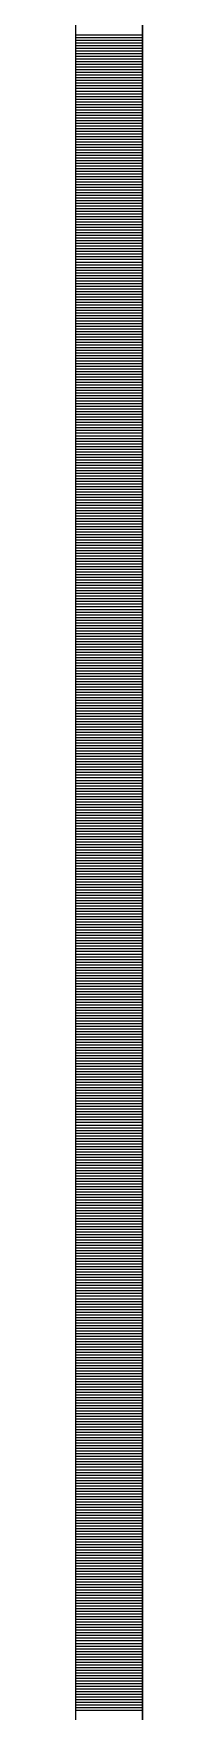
# Model space of a CAD drawing. Header units: millimetres. Extents: x -231292 to 573618, y -153144 to 564035.
# Drawn here: x 8548 to 8573, y 203142 to 203770 of the extents above; entities that cross this region are included whole.
import ezdxf

# ---------------------------------------------------------------- set-up
doc = ezdxf.new("R2010")
doc.units = ezdxf.units.MM
doc.layers.add('АР_Тонкая', color=250, linetype='Continuous', lineweight=5)
doc.layers.add('АР_Штриховка', color=250, linetype='Continuous', lineweight=0)

msp = doc.modelspace()

# ---------------------------------------------------------------- linework, layer by layer
at = {"layer": 'АР_Тонкая', "color": 18, "linetype": 'Continuous', "lineweight": 25, "true_color": 0x000000}
for p, q in [((8548.243, 263866.253), (8548.243, 187666.253)), ((8573.243, 263866.253), (8573.243, 187666.253)), ((8573.243, 187666.253), (8573.243, 263866.253))]:
    msp.add_line(p, q, dxfattribs=at)
at = {"layer": 'АР_Штриховка', "color": 18, "linetype": 'Continuous', "lineweight": 25, "true_color": 0x000000}
for p, q in [((8548.243, 203769.002), (8573.243, 203769.002)), ((8548.243, 203768.002), (8573.243, 203768.002)), ((8548.243, 203767.002), (8573.243, 203767.002)), ((8548.243, 203766.002), (8573.243, 203766.002)), ((8548.243, 203765.002), (8573.243, 203765.002)), ((8548.243, 203764.002), (8573.243, 203764.002)), ((8548.243, 203763.002), (8573.243, 203763.002)), ((8548.243, 203762.002), (8573.243, 203762.002)), ((8548.243, 203761.002), (8573.243, 203761.002)), ((8548.243, 203760.002), (8573.243, 203760.002)), ((8548.243, 203759.002), (8573.243, 203759.002)), ((8548.243, 203758.002), (8573.243, 203758.002)), ((8548.243, 203757.002), (8573.243, 203757.002)), ((8548.243, 203756.002), (8573.243, 203756.002)), ((8548.243, 203755.002), (8573.243, 203755.002)), ((8548.243, 203754.002), (8573.243, 203754.002)), ((8548.243, 203753.002), (8573.243, 203753.002)), ((8548.243, 203752.002), (8573.243, 203752.002)), ((8548.243, 203751.002), (8573.243, 203751.002)), ((8548.243, 203750.002), (8573.243, 203750.002)), ((8548.243, 203749.002), (8573.243, 203749.002)), ((8548.243, 203748.002), (8573.243, 203748.002)), ((8548.243, 203747.002), (8573.243, 203747.002)), ((8548.243, 203746.002), (8573.243, 203746.002)), ((8548.243, 203745.002), (8573.243, 203745.002)), ((8548.243, 203744.002), (8573.243, 203744.002)), ((8548.243, 203743.002), (8573.243, 203743.002)), ((8548.243, 203742.002), (8573.243, 203742.002)), ((8548.243, 203741.002), (8573.243, 203741.002)), ((8548.243, 203740.002), (8573.243, 203740.002)), ((8548.243, 203739.002), (8573.243, 203739.002)), ((8548.243, 203738.002), (8573.243, 203738.002)), ((8548.243, 203737.002), (8573.243, 203737.002)), ((8548.243, 203736.002), (8573.243, 203736.002)), ((8548.243, 203735.002), (8573.243, 203735.002)), ((8548.243, 203734.002), (8573.243, 203734.002)), ((8548.243, 203733.002), (8573.243, 203733.002)), ((8548.243, 203732.002), (8573.243, 203732.002)), ((8548.243, 203731.002), (8573.243, 203731.002)), ((8548.243, 203730.002), (8573.243, 203730.002)), ((8548.243, 203729.002), (8573.243, 203729.002)), ((8548.243, 203728.002), (8573.243, 203728.002)), ((8548.243, 203727.002), (8573.243, 203727.002)), ((8548.243, 203726.002), (8573.243, 203726.002)), ((8548.243, 203725.002), (8573.243, 203725.002)), ((8548.243, 203724.002), (8573.243, 203724.002)), ((8548.243, 203723.002), (8573.243, 203723.002)), ((8548.243, 203722.002), (8573.243, 203722.002)), ((8548.243, 203721.002), (8573.243, 203721.002)), ((8548.243, 203720.002), (8573.243, 203720.002)), ((8548.243, 203719.002), (8573.243, 203719.002)), ((8548.243, 203718.002), (8573.243, 203718.002)), ((8548.243, 203717.002), (8573.243, 203717.002)), ((8548.243, 203716.002), (8573.243, 203716.002)), ((8548.243, 203715.002), (8573.243, 203715.002)), ((8548.243, 203714.002), (8573.243, 203714.002)), ((8548.243, 203713.002), (8573.243, 203713.002)), ((8548.243, 203712.002), (8573.243, 203712.002)), ((8548.243, 203711.002), (8573.243, 203711.002)), ((8548.243, 203710.002), (8573.243, 203710.002)), ((8548.243, 203709.002), (8573.243, 203709.002)), ((8548.243, 203708.002), (8573.243, 203708.002)), ((8548.243, 203707.002), (8573.243, 203707.002)), ((8548.243, 203706.002), (8573.243, 203706.002)), ((8548.243, 203705.002), (8573.243, 203705.002)), ((8548.243, 203704.002), (8573.243, 203704.002)), ((8548.243, 203703.002), (8573.243, 203703.002)), ((8548.243, 203702.002), (8573.243, 203702.002)), ((8548.243, 203701.002), (8573.243, 203701.002)), ((8548.243, 203700.002), (8573.243, 203700.002)), ((8548.243, 203699.002), (8573.243, 203699.002)), ((8548.243, 203698.002), (8573.243, 203698.002)), ((8548.243, 203697.002), (8573.243, 203697.002)), ((8548.243, 203696.002), (8573.243, 203696.002)), ((8548.243, 203695.002), (8573.243, 203695.002)), ((8548.243, 203694.002), (8573.243, 203694.002)), ((8548.243, 203693.002), (8573.243, 203693.002)), ((8548.243, 203692.002), (8573.243, 203692.002)), ((8548.243, 203691.002), (8573.243, 203691.002)), ((8548.243, 203690.002), (8573.243, 203690.002)), ((8548.243, 203689.002), (8573.243, 203689.002)), ((8548.243, 203688.002), (8573.243, 203688.002)), ((8548.243, 203687.002), (8573.243, 203687.002)), ((8548.243, 203686.002), (8573.243, 203686.002)), ((8548.243, 203685.002), (8573.243, 203685.002)), ((8548.243, 203684.002), (8573.243, 203684.002)), ((8548.243, 203683.002), (8573.243, 203683.002)), ((8548.243, 203682.002), (8573.243, 203682.002)), ((8548.243, 203681.002), (8573.243, 203681.002)), ((8548.243, 203680.002), (8573.243, 203680.002)), ((8548.243, 203679.002), (8573.243, 203679.002)), ((8548.243, 203678.002), (8573.243, 203678.002)), ((8548.243, 203677.002), (8573.243, 203677.002)), ((8548.243, 203676.002), (8573.243, 203676.002)), ((8548.243, 203675.002), (8573.243, 203675.002)), ((8548.243, 203674.002), (8573.243, 203674.002)), ((8548.243, 203673.002), (8573.243, 203673.002)), ((8548.243, 203672.002), (8573.243, 203672.002)), ((8548.243, 203671.002), (8573.243, 203671.002)), ((8548.243, 203670.002), (8573.243, 203670.002)), ((8548.243, 203669.002), (8573.243, 203669.002)), ((8548.243, 203668.002), (8573.243, 203668.002)), ((8548.243, 203667.002), (8573.243, 203667.002)), ((8548.243, 203666.002), (8573.243, 203666.002)), ((8548.243, 203665.002), (8573.243, 203665.002)), ((8548.243, 203664.002), (8573.243, 203664.002)), ((8548.243, 203663.002), (8573.243, 203663.002)), ((8548.243, 203662.002), (8573.243, 203662.002)), ((8548.243, 203661.002), (8573.243, 203661.002)), ((8548.243, 203660.002), (8573.243, 203660.002)), ((8548.243, 203659.002), (8573.243, 203659.002)), ((8548.243, 203658.002), (8573.243, 203658.002)), ((8548.243, 203657.002), (8573.243, 203657.002)), ((8548.243, 203656.002), (8573.243, 203656.002)), ((8548.243, 203655.002), (8573.243, 203655.002)), ((8548.243, 203654.002), (8573.243, 203654.002)), ((8548.243, 203653.002), (8573.243, 203653.002)), ((8548.243, 203652.002), (8573.243, 203652.002)), ((8548.243, 203651.002), (8573.243, 203651.002)), ((8548.243, 203650.002), (8573.243, 203650.002)), ((8548.243, 203649.002), (8573.243, 203649.002)), ((8548.243, 203648.002), (8573.243, 203648.002)), ((8548.243, 203647.002), (8573.243, 203647.002)), ((8548.243, 203646.002), (8573.243, 203646.002)), ((8548.243, 203645.002), (8573.243, 203645.002)), ((8548.243, 203644.002), (8573.243, 203644.002)), ((8548.243, 203643.002), (8573.243, 203643.002)), ((8548.243, 203642.002), (8573.243, 203642.002)), ((8548.243, 203641.002), (8573.243, 203641.002)), ((8548.243, 203640.002), (8573.243, 203640.002)), ((8548.243, 203639.002), (8573.243, 203639.002)), ((8548.243, 203638.002), (8573.243, 203638.002)), ((8548.243, 203637.002), (8573.243, 203637.002)), ((8548.243, 203636.002), (8573.243, 203636.002)), ((8548.243, 203635.002), (8573.243, 203635.002)), ((8548.243, 203634.002), (8573.243, 203634.002)), ((8548.243, 203633.002), (8573.243, 203633.002)), ((8548.243, 203632.002), (8573.243, 203632.002)), ((8548.243, 203631.002), (8573.243, 203631.002)), ((8548.243, 203630.002), (8573.243, 203630.002)), ((8548.243, 203629.002), (8573.243, 203629.002)), ((8548.243, 203628.002), (8573.243, 203628.002)), ((8548.243, 203627.002), (8573.243, 203627.002)), ((8548.243, 203626.002), (8573.243, 203626.002)), ((8548.243, 203625.002), (8573.243, 203625.002)), ((8548.243, 203624.002), (8573.243, 203624.002)), ((8548.243, 203623.002), (8573.243, 203623.002)), ((8548.243, 203622.002), (8573.243, 203622.002)), ((8548.243, 203621.002), (8573.243, 203621.002)), ((8548.243, 203620.002), (8573.243, 203620.002)), ((8548.243, 203619.002), (8573.243, 203619.002)), ((8548.243, 203618.002), (8573.243, 203618.002)), ((8548.243, 203617.002), (8573.243, 203617.002)), ((8548.243, 203616.002), (8573.243, 203616.002)), ((8548.243, 203615.002), (8573.243, 203615.002)), ((8548.243, 203614.002), (8573.243, 203614.002)), ((8548.243, 203613.002), (8573.243, 203613.002)), ((8548.243, 203612.002), (8573.243, 203612.002)), ((8548.243, 203611.002), (8573.243, 203611.002)), ((8548.243, 203610.002), (8573.243, 203610.002)), ((8548.243, 203609.002), (8573.243, 203609.002)), ((8548.243, 203608.002), (8573.243, 203608.002)), ((8548.243, 203607.002), (8573.243, 203607.002)), ((8548.243, 203606.002), (8573.243, 203606.002)), ((8548.243, 203605.002), (8573.243, 203605.002)), ((8548.243, 203604.002), (8573.243, 203604.002)), ((8548.243, 203603.002), (8573.243, 203603.002)), ((8548.243, 203602.002), (8573.243, 203602.002)), ((8548.243, 203601.002), (8573.243, 203601.002)), ((8548.243, 203600.002), (8573.243, 203600.002)), ((8548.243, 203599.002), (8573.243, 203599.002)), ((8548.243, 203598.002), (8573.243, 203598.002)), ((8548.243, 203597.002), (8573.243, 203597.002)), ((8548.243, 203596.002), (8573.243, 203596.002)), ((8548.243, 203595.002), (8573.243, 203595.002)), ((8548.243, 203594.002), (8573.243, 203594.002)), ((8548.243, 203593.002), (8573.243, 203593.002)), ((8548.243, 203592.002), (8573.243, 203592.002)), ((8548.243, 203591.002), (8573.243, 203591.002)), ((8548.243, 203590.002), (8573.243, 203590.002)), ((8548.243, 203589.002), (8573.243, 203589.002)), ((8548.243, 203588.002), (8573.243, 203588.002)), ((8548.243, 203587.002), (8573.243, 203587.002)), ((8548.243, 203586.002), (8573.243, 203586.002)), ((8548.243, 203585.002), (8573.243, 203585.002)), ((8548.243, 203584.002), (8573.243, 203584.002)), ((8548.243, 203583.002), (8573.243, 203583.002)), ((8548.243, 203582.002), (8573.243, 203582.002)), ((8548.243, 203581.002), (8573.243, 203581.002)), ((8548.243, 203580.002), (8573.243, 203580.002)), ((8548.243, 203579.002), (8573.243, 203579.002)), ((8548.243, 203578.002), (8573.243, 203578.002)), ((8548.243, 203577.002), (8573.243, 203577.002)), ((8548.243, 203576.002), (8573.243, 203576.002)), ((8548.243, 203575.002), (8573.243, 203575.002)), ((8548.243, 203574.002), (8573.243, 203574.002)), ((8548.243, 203573.002), (8573.243, 203573.002)), ((8548.243, 203572.002), (8573.243, 203572.002)), ((8548.243, 203571.002), (8573.243, 203571.002)), ((8548.243, 203570.002), (8573.243, 203570.002)), ((8548.243, 203569.002), (8573.243, 203569.002)), ((8548.243, 203568.002), (8573.243, 203568.002)), ((8548.243, 203567.002), (8573.243, 203567.002)), ((8548.243, 203566.002), (8573.243, 203566.002)), ((8548.243, 203565.002), (8573.243, 203565.002)), ((8548.243, 203564.002), (8573.243, 203564.002)), ((8548.243, 203563.002), (8573.243, 203563.002)), ((8548.243, 203562.002), (8573.243, 203562.002)), ((8548.243, 203561.002), (8573.243, 203561.002)), ((8548.243, 203560.002), (8573.243, 203560.002)), ((8548.243, 203559.002), (8573.243, 203559.002)), ((8548.243, 203558.002), (8573.243, 203558.002)), ((8548.243, 203557.002), (8573.243, 203557.002)), ((8548.243, 203556.002), (8573.243, 203556.002)), ((8548.243, 203555.002), (8573.243, 203555.002)), ((8548.243, 203554.002), (8573.243, 203554.002)), ((8548.243, 203553.002), (8573.243, 203553.002)), ((8548.243, 203552.002), (8573.243, 203552.002)), ((8548.243, 203551.002), (8573.243, 203551.002)), ((8548.243, 203550.002), (8573.243, 203550.002)), ((8548.243, 203549.002), (8573.243, 203549.002)), ((8548.243, 203548.002), (8573.243, 203548.002)), ((8548.243, 203547.002), (8573.243, 203547.002)), ((8548.243, 203546.002), (8573.243, 203546.002)), ((8548.243, 203545.002), (8573.243, 203545.002)), ((8548.243, 203544.002), (8573.243, 203544.002)), ((8548.243, 203543.002), (8573.243, 203543.002)), ((8548.243, 203542.002), (8573.243, 203542.002)), ((8548.243, 203541.002), (8573.243, 203541.002)), ((8548.243, 203540.002), (8573.243, 203540.002)), ((8548.243, 203539.002), (8573.243, 203539.002)), ((8548.243, 203538.002), (8573.243, 203538.002)), ((8548.243, 203537.002), (8573.243, 203537.002)), ((8548.243, 203536.002), (8573.243, 203536.002)), ((8548.243, 203535.002), (8573.243, 203535.002)), ((8548.243, 203534.002), (8573.243, 203534.002)), ((8548.243, 203533.002), (8573.243, 203533.002)), ((8548.243, 203532.002), (8573.243, 203532.002)), ((8548.243, 203531.002), (8573.243, 203531.002)), ((8548.243, 203530.002), (8573.243, 203530.002)), ((8548.243, 203529.002), (8573.243, 203529.002)), ((8548.243, 203528.002), (8573.243, 203528.002)), ((8548.243, 203527.002), (8573.243, 203527.002)), ((8548.243, 203526.002), (8573.243, 203526.002)), ((8548.243, 203525.002), (8573.243, 203525.002)), ((8548.243, 203524.002), (8573.243, 203524.002)), ((8548.243, 203523.002), (8573.243, 203523.002)), ((8548.243, 203522.002), (8573.243, 203522.002)), ((8548.243, 203521.002), (8573.243, 203521.002)), ((8548.243, 203520.002), (8573.243, 203520.002)), ((8548.243, 203519.002), (8573.243, 203519.002)), ((8548.243, 203518.002), (8573.243, 203518.002)), ((8548.243, 203517.002), (8573.243, 203517.002)), ((8548.243, 203516.002), (8573.243, 203516.002)), ((8548.243, 203515.002), (8573.243, 203515.002)), ((8548.243, 203514.002), (8573.243, 203514.002)), ((8548.243, 203513.002), (8573.243, 203513.002)), ((8548.243, 203512.002), (8573.243, 203512.002)), ((8548.243, 203511.002), (8573.243, 203511.002)), ((8548.243, 203510.002), (8573.243, 203510.002)), ((8548.243, 203509.002), (8573.243, 203509.002)), ((8548.243, 203508.002), (8573.243, 203508.002)), ((8548.243, 203507.002), (8573.243, 203507.002)), ((8548.243, 203506.002), (8573.243, 203506.002)), ((8548.243, 203505.002), (8573.243, 203505.002)), ((8548.243, 203504.002), (8573.243, 203504.002)), ((8548.243, 203503.002), (8573.243, 203503.002)), ((8548.243, 203502.002), (8573.243, 203502.002)), ((8548.243, 203501.002), (8573.243, 203501.002)), ((8548.243, 203500.002), (8573.243, 203500.002)), ((8548.243, 203499.002), (8573.243, 203499.002)), ((8548.243, 203498.002), (8573.243, 203498.002)), ((8548.243, 203497.002), (8573.243, 203497.002)), ((8548.243, 203496.002), (8573.243, 203496.002)), ((8548.243, 203495.002), (8573.243, 203495.002)), ((8548.243, 203494.002), (8573.243, 203494.002)), ((8548.243, 203493.002), (8573.243, 203493.002)), ((8548.243, 203492.002), (8573.243, 203492.002)), ((8548.243, 203491.002), (8573.243, 203491.002)), ((8548.243, 203490.002), (8573.243, 203490.002)), ((8548.243, 203489.002), (8573.243, 203489.002)), ((8548.243, 203488.002), (8573.243, 203488.002)), ((8548.243, 203487.002), (8573.243, 203487.002)), ((8548.243, 203486.002), (8573.243, 203486.002)), ((8548.243, 203485.002), (8573.243, 203485.002)), ((8548.243, 203484.002), (8573.243, 203484.002)), ((8548.243, 203483.002), (8573.243, 203483.002)), ((8548.243, 203482.002), (8573.243, 203482.002)), ((8548.243, 203481.002), (8573.243, 203481.002)), ((8548.243, 203480.002), (8573.243, 203480.002)), ((8548.243, 203479.002), (8573.243, 203479.002)), ((8548.243, 203478.002), (8573.243, 203478.002)), ((8548.243, 203477.002), (8573.243, 203477.002)), ((8548.243, 203476.002), (8573.243, 203476.002)), ((8548.243, 203475.002), (8573.243, 203475.002)), ((8548.243, 203474.002), (8573.243, 203474.002)), ((8548.243, 203473.002), (8573.243, 203473.002)), ((8548.243, 203472.002), (8573.243, 203472.002)), ((8548.243, 203471.002), (8573.243, 203471.002)), ((8548.243, 203470.002), (8573.243, 203470.002)), ((8548.243, 203469.002), (8573.243, 203469.002)), ((8548.243, 203468.002), (8573.243, 203468.002)), ((8548.243, 203467.002), (8573.243, 203467.002)), ((8548.243, 203466.002), (8573.243, 203466.002)), ((8548.243, 203465.002), (8573.243, 203465.002)), ((8548.243, 203464.002), (8573.243, 203464.002)), ((8548.243, 203463.002), (8573.243, 203463.002)), ((8548.243, 203462.002), (8573.243, 203462.002)), ((8548.243, 203461.002), (8573.243, 203461.002)), ((8548.243, 203460.002), (8573.243, 203460.002)), ((8548.243, 203459.002), (8573.243, 203459.002)), ((8548.243, 203458.002), (8573.243, 203458.002)), ((8548.243, 203457.002), (8573.243, 203457.002)), ((8548.243, 203456.002), (8573.243, 203456.002)), ((8548.243, 203455.002), (8573.243, 203455.002)), ((8548.243, 203454.002), (8573.243, 203454.002)), ((8548.243, 203453.002), (8573.243, 203453.002)), ((8548.243, 203452.002), (8573.243, 203452.002)), ((8548.243, 203451.002), (8573.243, 203451.002)), ((8548.243, 203450.002), (8573.243, 203450.002)), ((8548.243, 203449.002), (8573.243, 203449.002)), ((8548.243, 203448.002), (8573.243, 203448.002)), ((8548.243, 203447.002), (8573.243, 203447.002)), ((8548.243, 203446.002), (8573.243, 203446.002)), ((8548.243, 203445.002), (8573.243, 203445.002)), ((8548.243, 203444.002), (8573.243, 203444.002)), ((8548.243, 203443.002), (8573.243, 203443.002)), ((8548.243, 203442.002), (8573.243, 203442.002)), ((8548.243, 203441.002), (8573.243, 203441.002)), ((8548.243, 203440.002), (8573.243, 203440.002)), ((8548.243, 203439.002), (8573.243, 203439.002)), ((8548.243, 203438.002), (8573.243, 203438.002)), ((8548.243, 203437.002), (8573.243, 203437.002)), ((8548.243, 203436.002), (8573.243, 203436.002)), ((8548.243, 203435.002), (8573.243, 203435.002)), ((8548.243, 203434.002), (8573.243, 203434.002)), ((8548.243, 203433.002), (8573.243, 203433.002)), ((8548.243, 203432.002), (8573.243, 203432.002)), ((8548.243, 203431.002), (8573.243, 203431.002)), ((8548.243, 203430.002), (8573.243, 203430.002)), ((8548.243, 203429.002), (8573.243, 203429.002)), ((8548.243, 203428.002), (8573.243, 203428.002)), ((8548.243, 203427.002), (8573.243, 203427.002)), ((8548.243, 203426.002), (8573.243, 203426.002)), ((8548.243, 203425.002), (8573.243, 203425.002)), ((8548.243, 203424.002), (8573.243, 203424.002)), ((8548.243, 203423.002), (8573.243, 203423.002)), ((8548.243, 203422.002), (8573.243, 203422.002)), ((8548.243, 203421.002), (8573.243, 203421.002)), ((8548.243, 203420.002), (8573.243, 203420.002)), ((8548.243, 203419.002), (8573.243, 203419.002)), ((8548.243, 203418.002), (8573.243, 203418.002)), ((8548.243, 203417.002), (8573.243, 203417.002)), ((8548.243, 203416.002), (8573.243, 203416.002)), ((8548.243, 203415.002), (8573.243, 203415.002)), ((8548.243, 203414.002), (8573.243, 203414.002)), ((8548.243, 203413.002), (8573.243, 203413.002)), ((8548.243, 203412.002), (8573.243, 203412.002)), ((8548.243, 203411.002), (8573.243, 203411.002)), ((8548.243, 203410.002), (8573.243, 203410.002)), ((8548.243, 203409.002), (8573.243, 203409.002)), ((8548.243, 203408.002), (8573.243, 203408.002)), ((8548.243, 203407.002), (8573.243, 203407.002)), ((8548.243, 203406.002), (8573.243, 203406.002)), ((8548.243, 203405.002), (8573.243, 203405.002)), ((8548.243, 203404.002), (8573.243, 203404.002)), ((8548.243, 203403.002), (8573.243, 203403.002)), ((8548.243, 203402.002), (8573.243, 203402.002)), ((8548.243, 203401.002), (8573.243, 203401.002)), ((8548.243, 203400.002), (8573.243, 203400.002)), ((8548.243, 203399.002), (8573.243, 203399.002)), ((8548.243, 203398.002), (8573.243, 203398.002)), ((8548.243, 203397.002), (8573.243, 203397.002)), ((8548.243, 203396.002), (8573.243, 203396.002)), ((8548.243, 203395.002), (8573.243, 203395.002)), ((8548.243, 203394.002), (8573.243, 203394.002)), ((8548.243, 203393.002), (8573.243, 203393.002)), ((8548.243, 203392.002), (8573.243, 203392.002)), ((8548.243, 203391.002), (8573.243, 203391.002)), ((8548.243, 203390.002), (8573.243, 203390.002)), ((8548.243, 203389.002), (8573.243, 203389.002)), ((8548.243, 203388.002), (8573.243, 203388.002)), ((8548.243, 203387.002), (8573.243, 203387.002)), ((8548.243, 203386.002), (8573.243, 203386.002)), ((8548.243, 203385.002), (8573.243, 203385.002)), ((8548.243, 203384.002), (8573.243, 203384.002)), ((8548.243, 203383.002), (8573.243, 203383.002)), ((8548.243, 203382.002), (8573.243, 203382.002)), ((8548.243, 203381.002), (8573.243, 203381.002)), ((8548.243, 203380.002), (8573.243, 203380.002)), ((8548.243, 203379.002), (8573.243, 203379.002)), ((8548.243, 203378.002), (8573.243, 203378.002)), ((8548.243, 203377.002), (8573.243, 203377.002)), ((8548.243, 203376.002), (8573.243, 203376.002)), ((8548.243, 203375.002), (8573.243, 203375.002)), ((8548.243, 203374.002), (8573.243, 203374.002)), ((8548.243, 203373.002), (8573.243, 203373.002)), ((8548.243, 203372.002), (8573.243, 203372.002)), ((8548.243, 203371.002), (8573.243, 203371.002)), ((8548.243, 203370.002), (8573.243, 203370.002)), ((8548.243, 203369.002), (8573.243, 203369.002)), ((8548.243, 203368.002), (8573.243, 203368.002)), ((8548.243, 203367.002), (8573.243, 203367.002)), ((8548.243, 203366.002), (8573.243, 203366.002)), ((8548.243, 203365.002), (8573.243, 203365.002)), ((8548.243, 203364.002), (8573.243, 203364.002)), ((8548.243, 203363.002), (8573.243, 203363.002)), ((8548.243, 203362.002), (8573.243, 203362.002)), ((8548.243, 203361.002), (8573.243, 203361.002)), ((8548.243, 203360.002), (8573.243, 203360.002)), ((8548.243, 203359.002), (8573.243, 203359.002)), ((8548.243, 203358.002), (8573.243, 203358.002)), ((8548.243, 203357.002), (8573.243, 203357.002)), ((8548.243, 203356.002), (8573.243, 203356.002)), ((8548.243, 203355.002), (8573.243, 203355.002)), ((8548.243, 203354.002), (8573.243, 203354.002)), ((8548.243, 203353.002), (8573.243, 203353.002)), ((8548.243, 203352.002), (8573.243, 203352.002)), ((8548.243, 203351.002), (8573.243, 203351.002)), ((8548.243, 203350.002), (8573.243, 203350.002)), ((8548.243, 203349.002), (8573.243, 203349.002)), ((8548.243, 203348.002), (8573.243, 203348.002)), ((8548.243, 203347.002), (8573.243, 203347.002)), ((8548.243, 203346.002), (8573.243, 203346.002)), ((8548.243, 203345.002), (8573.243, 203345.002)), ((8548.243, 203344.002), (8573.243, 203344.002)), ((8548.243, 203343.002), (8573.243, 203343.002)), ((8548.243, 203342.002), (8573.243, 203342.002)), ((8548.243, 203341.002), (8573.243, 203341.002)), ((8548.243, 203340.002), (8573.243, 203340.002)), ((8548.243, 203339.002), (8573.243, 203339.002)), ((8548.243, 203338.002), (8573.243, 203338.002)), ((8548.243, 203337.002), (8573.243, 203337.002)), ((8548.243, 203336.002), (8573.243, 203336.002)), ((8548.243, 203335.002), (8573.243, 203335.002)), ((8548.243, 203334.002), (8573.243, 203334.002)), ((8548.243, 203333.002), (8573.243, 203333.002)), ((8548.243, 203332.002), (8573.243, 203332.002)), ((8548.243, 203331.002), (8573.243, 203331.002)), ((8548.243, 203330.002), (8573.243, 203330.002)), ((8548.243, 203329.002), (8573.243, 203329.002)), ((8548.243, 203328.002), (8573.243, 203328.002)), ((8548.243, 203327.002), (8573.243, 203327.002)), ((8548.243, 203326.002), (8573.243, 203326.002)), ((8548.243, 203325.002), (8573.243, 203325.002)), ((8548.243, 203324.002), (8573.243, 203324.002)), ((8548.243, 203323.002), (8573.243, 203323.002)), ((8548.243, 203322.002), (8573.243, 203322.002)), ((8548.243, 203321.002), (8573.243, 203321.002)), ((8548.243, 203320.002), (8573.243, 203320.002)), ((8548.243, 203319.002), (8573.243, 203319.002)), ((8548.243, 203318.002), (8573.243, 203318.002)), ((8548.243, 203317.002), (8573.243, 203317.002)), ((8548.243, 203316.002), (8573.243, 203316.002)), ((8548.243, 203315.002), (8573.243, 203315.002)), ((8548.243, 203314.002), (8573.243, 203314.002)), ((8548.243, 203313.002), (8573.243, 203313.002)), ((8548.243, 203312.002), (8573.243, 203312.002)), ((8548.243, 203311.002), (8573.243, 203311.002)), ((8548.243, 203310.002), (8573.243, 203310.002)), ((8548.243, 203309.002), (8573.243, 203309.002)), ((8548.243, 203308.002), (8573.243, 203308.002)), ((8548.243, 203307.002), (8573.243, 203307.002)), ((8548.243, 203306.002), (8573.243, 203306.002)), ((8548.243, 203305.002), (8573.243, 203305.002)), ((8548.243, 203304.002), (8573.243, 203304.002)), ((8548.243, 203303.002), (8573.243, 203303.002)), ((8548.243, 203302.002), (8573.243, 203302.002)), ((8548.243, 203301.002), (8573.243, 203301.002)), ((8548.243, 203300.002), (8573.243, 203300.002)), ((8548.243, 203299.002), (8573.243, 203299.002)), ((8548.243, 203298.002), (8573.243, 203298.002)), ((8548.243, 203297.002), (8573.243, 203297.002)), ((8548.243, 203296.002), (8573.243, 203296.002)), ((8548.243, 203295.002), (8573.243, 203295.002)), ((8548.243, 203294.002), (8573.243, 203294.002)), ((8548.243, 203293.002), (8573.243, 203293.002)), ((8548.243, 203292.002), (8573.243, 203292.002)), ((8548.243, 203291.002), (8573.243, 203291.002)), ((8548.243, 203290.002), (8573.243, 203290.002)), ((8548.243, 203289.002), (8573.243, 203289.002)), ((8548.243, 203288.002), (8573.243, 203288.002)), ((8548.243, 203287.002), (8573.243, 203287.002)), ((8548.243, 203286.002), (8573.243, 203286.002)), ((8548.243, 203285.002), (8573.243, 203285.002)), ((8548.243, 203284.002), (8573.243, 203284.002)), ((8548.243, 203283.002), (8573.243, 203283.002)), ((8548.243, 203282.002), (8573.243, 203282.002)), ((8548.243, 203281.002), (8573.243, 203281.002)), ((8548.243, 203280.002), (8573.243, 203280.002)), ((8548.243, 203279.002), (8573.243, 203279.002)), ((8548.243, 203278.002), (8573.243, 203278.002)), ((8548.243, 203277.002), (8573.243, 203277.002)), ((8548.243, 203276.002), (8573.243, 203276.002)), ((8548.243, 203275.002), (8573.243, 203275.002)), ((8548.243, 203274.002), (8573.243, 203274.002)), ((8548.243, 203273.002), (8573.243, 203273.002)), ((8548.243, 203272.002), (8573.243, 203272.002)), ((8548.243, 203271.002), (8573.243, 203271.002)), ((8548.243, 203270.002), (8573.243, 203270.002)), ((8548.243, 203269.002), (8573.243, 203269.002)), ((8548.243, 203268.002), (8573.243, 203268.002)), ((8548.243, 203267.002), (8573.243, 203267.002)), ((8548.243, 203266.002), (8573.243, 203266.002)), ((8548.243, 203265.002), (8573.243, 203265.002)), ((8548.243, 203264.002), (8573.243, 203264.002)), ((8548.243, 203263.002), (8573.243, 203263.002)), ((8548.243, 203262.002), (8573.243, 203262.002)), ((8548.243, 203261.002), (8573.243, 203261.002)), ((8548.243, 203260.002), (8573.243, 203260.002)), ((8548.243, 203259.002), (8573.243, 203259.002)), ((8548.243, 203258.002), (8573.243, 203258.002)), ((8548.243, 203257.002), (8573.243, 203257.002)), ((8548.243, 203256.002), (8573.243, 203256.002)), ((8548.243, 203255.002), (8573.243, 203255.002)), ((8548.243, 203254.002), (8573.243, 203254.002)), ((8548.243, 203253.002), (8573.243, 203253.002)), ((8548.243, 203252.002), (8573.243, 203252.002)), ((8548.243, 203251.002), (8573.243, 203251.002)), ((8548.243, 203250.002), (8573.243, 203250.002)), ((8548.243, 203249.002), (8573.243, 203249.002)), ((8548.243, 203248.002), (8573.243, 203248.002)), ((8548.243, 203247.002), (8573.243, 203247.002)), ((8548.243, 203246.002), (8573.243, 203246.002)), ((8548.243, 203245.002), (8573.243, 203245.002)), ((8548.243, 203244.002), (8573.243, 203244.002)), ((8548.243, 203243.002), (8573.243, 203243.002)), ((8548.243, 203242.002), (8573.243, 203242.002)), ((8548.243, 203241.002), (8573.243, 203241.002)), ((8548.243, 203240.002), (8573.243, 203240.002)), ((8548.243, 203239.002), (8573.243, 203239.002)), ((8548.243, 203238.002), (8573.243, 203238.002)), ((8548.243, 203237.002), (8573.243, 203237.002)), ((8548.243, 203236.002), (8573.243, 203236.002)), ((8548.243, 203235.002), (8573.243, 203235.002)), ((8548.243, 203234.002), (8573.243, 203234.002)), ((8548.243, 203233.002), (8573.243, 203233.002)), ((8548.243, 203232.002), (8573.243, 203232.002)), ((8548.243, 203231.002), (8573.243, 203231.002)), ((8548.243, 203230.002), (8573.243, 203230.002)), ((8548.243, 203229.002), (8573.243, 203229.002)), ((8548.243, 203228.002), (8573.243, 203228.002)), ((8548.243, 203227.002), (8573.243, 203227.002)), ((8548.243, 203226.002), (8573.243, 203226.002)), ((8548.243, 203225.002), (8573.243, 203225.002)), ((8548.243, 203224.002), (8573.243, 203224.002)), ((8548.243, 203223.002), (8573.243, 203223.002)), ((8548.243, 203222.002), (8573.243, 203222.002)), ((8548.243, 203221.002), (8573.243, 203221.002)), ((8548.243, 203220.002), (8573.243, 203220.002)), ((8548.243, 203219.002), (8573.243, 203219.002)), ((8548.243, 203218.002), (8573.243, 203218.002)), ((8548.243, 203217.002), (8573.243, 203217.002)), ((8548.243, 203216.002), (8573.243, 203216.002)), ((8548.243, 203215.002), (8573.243, 203215.002)), ((8548.243, 203214.002), (8573.243, 203214.002)), ((8548.243, 203213.002), (8573.243, 203213.002)), ((8548.243, 203212.002), (8573.243, 203212.002)), ((8548.243, 203211.002), (8573.243, 203211.002)), ((8548.243, 203210.002), (8573.243, 203210.002)), ((8548.243, 203209.002), (8573.243, 203209.002)), ((8548.243, 203208.002), (8573.243, 203208.002)), ((8548.243, 203207.002), (8573.243, 203207.002)), ((8548.243, 203206.002), (8573.243, 203206.002)), ((8548.243, 203205.002), (8573.243, 203205.002)), ((8548.243, 203204.002), (8573.243, 203204.002)), ((8548.243, 203203.002), (8573.243, 203203.002)), ((8548.243, 203202.002), (8573.243, 203202.002)), ((8548.243, 203201.002), (8573.243, 203201.002)), ((8548.243, 203200.002), (8573.243, 203200.002)), ((8548.243, 203199.002), (8573.243, 203199.002)), ((8548.243, 203198.002), (8573.243, 203198.002)), ((8548.243, 203197.002), (8573.243, 203197.002)), ((8548.243, 203196.002), (8573.243, 203196.002)), ((8548.243, 203195.002), (8573.243, 203195.002)), ((8548.243, 203194.002), (8573.243, 203194.002)), ((8548.243, 203193.002), (8573.243, 203193.002)), ((8548.243, 203192.002), (8573.243, 203192.002)), ((8548.243, 203191.002), (8573.243, 203191.002)), ((8548.243, 203190.002), (8573.243, 203190.002)), ((8548.243, 203189.002), (8573.243, 203189.002)), ((8548.243, 203188.002), (8573.243, 203188.002)), ((8548.243, 203187.002), (8573.243, 203187.002)), ((8548.243, 203186.002), (8573.243, 203186.002)), ((8548.243, 203185.002), (8573.243, 203185.002)), ((8548.243, 203184.002), (8573.243, 203184.002)), ((8548.243, 203183.002), (8573.243, 203183.002)), ((8548.243, 203182.002), (8573.243, 203182.002)), ((8548.243, 203181.002), (8573.243, 203181.002)), ((8548.243, 203180.002), (8573.243, 203180.002)), ((8548.243, 203179.002), (8573.243, 203179.002)), ((8548.243, 203178.002), (8573.243, 203178.002)), ((8548.243, 203177.002), (8573.243, 203177.002)), ((8548.243, 203176.002), (8573.243, 203176.002)), ((8548.243, 203175.002), (8573.243, 203175.002)), ((8548.243, 203174.002), (8573.243, 203174.002)), ((8548.243, 203173.002), (8573.243, 203173.002)), ((8548.243, 203172.002), (8573.243, 203172.002)), ((8548.243, 203171.002), (8573.243, 203171.002)), ((8548.243, 203170.002), (8573.243, 203170.002)), ((8548.243, 203169.002), (8573.243, 203169.002)), ((8548.243, 203168.002), (8573.243, 203168.002)), ((8548.243, 203167.002), (8573.243, 203167.002)), ((8548.243, 203166.002), (8573.243, 203166.002)), ((8548.243, 203165.002), (8573.243, 203165.002)), ((8548.243, 203164.002), (8573.243, 203164.002)), ((8548.243, 203163.002), (8573.243, 203163.002)), ((8548.243, 203162.002), (8573.243, 203162.002)), ((8548.243, 203161.002), (8573.243, 203161.002)), ((8548.243, 203160.002), (8573.243, 203160.002)), ((8548.243, 203159.002), (8573.243, 203159.002)), ((8548.243, 203158.002), (8573.243, 203158.002)), ((8548.243, 203157.002), (8573.243, 203157.002)), ((8548.243, 203156.002), (8573.243, 203156.002)), ((8548.243, 203155.002), (8573.243, 203155.002)), ((8548.243, 203154.002), (8573.243, 203154.002)), ((8548.243, 203153.002), (8573.243, 203153.002)), ((8548.243, 203152.002), (8573.243, 203152.002)), ((8548.243, 203151.002), (8573.243, 203151.002)), ((8548.243, 203150.002), (8573.243, 203150.002)), ((8548.243, 203149.002), (8573.243, 203149.002)), ((8548.243, 203148.002), (8573.243, 203148.002)), ((8548.243, 203147.002), (8573.243, 203147.002)), ((8548.243, 203146.002), (8573.243, 203146.002)), ((8548.243, 203145.002), (8573.243, 203145.002)), ((8548.243, 203144.002), (8573.243, 203144.002)), ((8548.243, 203143.002), (8573.243, 203143.002)), ((8548.243, 203142.002), (8573.243, 203142.002))]:
    msp.add_line(p, q, dxfattribs=at)

doc.saveas('drawing.dxf')
